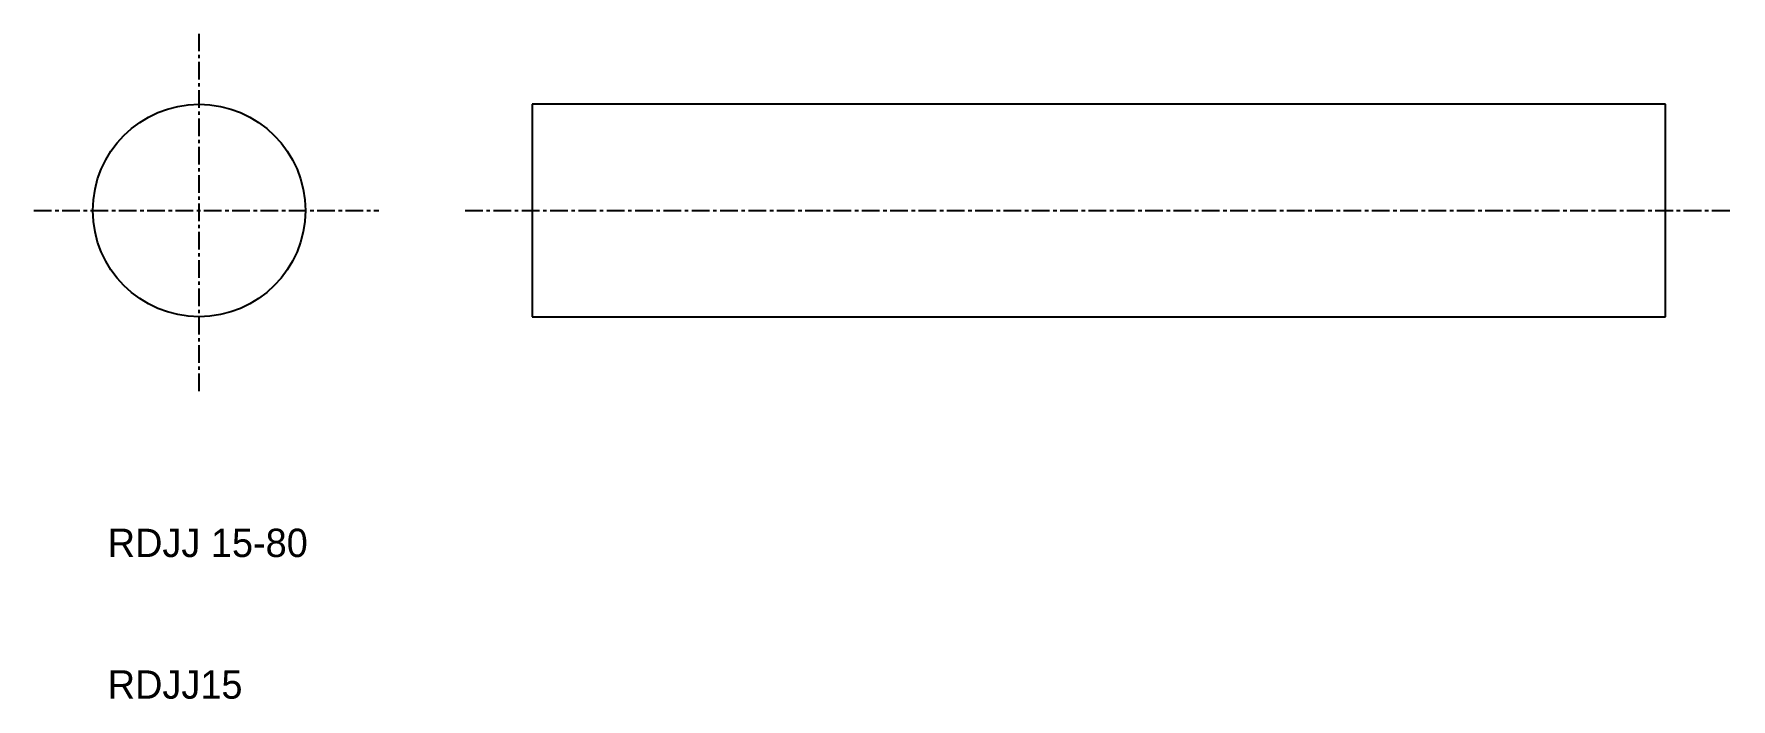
# Model space of a CAD drawing. Extents: x 5 to 125, y 10 to 57.
import ezdxf

# ---------------------------------------------------------------- set-up
doc = ezdxf.new("R2010")
doc.units = 0
doc.linetypes.add('CENTER', pattern=[2, 1.25, -0.25, 0.25, -0.25])
doc.layers.get('0').update_dxf_attribs({"linetype": 'CONTINUOUS'})
doc.layers.add('CENTER', color=1, linetype='CENTER')

msp = doc.modelspace()

# ---------------------------------------------------------------- linework, layer by layer
at = {"color": 7, "linetype": 'CONTINUOUS'}
for p, q in [((119.96, 51.96), (39.96, 51.96)), ((39.96, 51.96), (39.96, 36.96)), ((119.96, 36.96), (119.96, 51.96)), ((39.96, 36.96), (119.96, 36.96))]:
    msp.add_line(p, q, dxfattribs=at)
msp.add_circle((16.45, 44.46), 7.5, dxfattribs=at)
at = {"layer": 'CENTER', "color": 1, "linetype": 'CENTER'}
for p, q in [((16.45, 31.71), (16.45, 56.93)), ((4.79, 44.46), (29.14, 44.46)), ((35.23, 44.46), (124.58, 44.46))]:
    msp.add_line(p, q, dxfattribs=at)

# ---------------------------------------------------------------- texts
for s, p in [('RDJJ 15-80', (10, 20)), ('RDJJ15', (10, 10))]:
    msp.add_text(s, height=2).set_placement(p)

doc.saveas('drawing.dxf')
